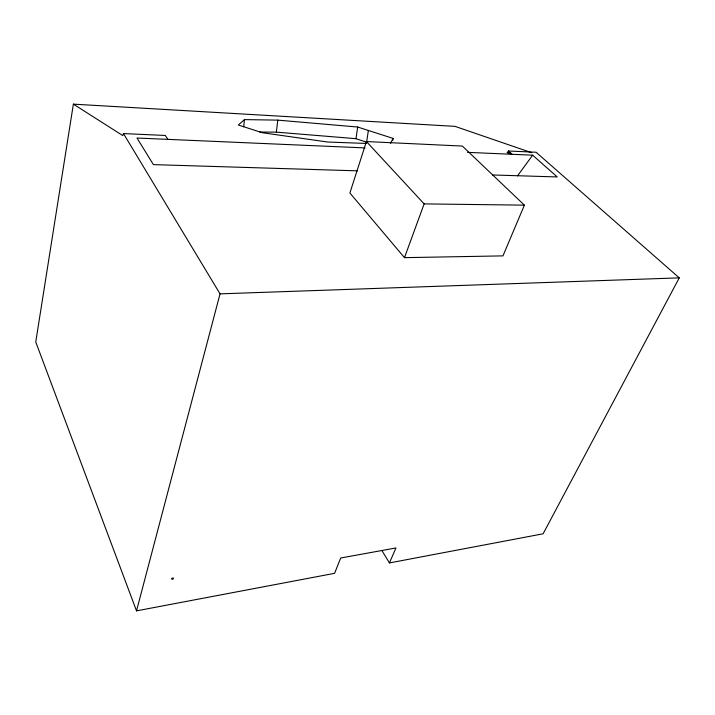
<?xml version="1.0" encoding="UTF-8"?>
<svg xmlns="http://www.w3.org/2000/svg" width="715" height="715" viewBox="0 0 715 715"><rect width="100%" height="100%" fill="white"/><g stroke="black" fill="none" stroke-linecap="round" stroke-linejoin="round"><path stroke-width="1.07" d="M243.663 126.787L244.476 119.602L277.804 120.129L357.679 127.029L393.071 138.406L392.732 140.605M259.706 132.034L276.33 132.141L277.804 120.129M368.368 130.434L366.616 142.205L355.99 138.683L357.679 127.029M531.772 152.742L455.017 126.367L73.377 104.14L35.75 341.985L136.52 610.86L334.593 573.323L340.689 558.004L395.94 547.958L389.443 562.928L543.105 533.801L679.25 277.867L536.089 152.25L508.419 150.999L507.284 152.608L512.056 154.297L508.419 150.999M136.52 610.86L220.041 293.856L123.472 133.571L165.317 135.466L167.882 139.362M366.429 141.561L349.894 192.996L404.484 257.65L502.958 255.881L524.39 205.16L462.355 146.066L366.429 141.561L424.138 203.882L524.39 205.16M123.472 133.571L122.783 135.582L73.377 104.14M404.484 257.65L424.138 203.882M390.515 143.34L393.071 138.406M517.49 175.89L532.639 155.182L557.244 176.945L492.546 174.969M244.476 119.602L238.327 125L262.182 132.695L327.542 142.017L366.581 143.465M220.041 293.856L679.25 277.867M357.563 170.849L153.412 164.62L136.994 138.031L365.034 147.916M467.503 152.358L532.639 155.182M507.284 152.608L510.599 152.751M276.33 132.141L355.99 138.683M381.89 550.523L389.443 562.928M172.083 578.283L171.797 579.284L173.191 579.043L173.477 578.042L172.083 578.283"/></g></svg>
